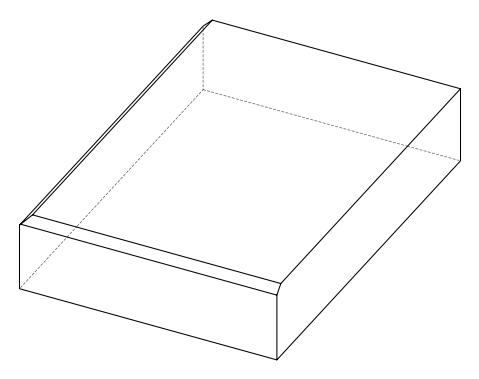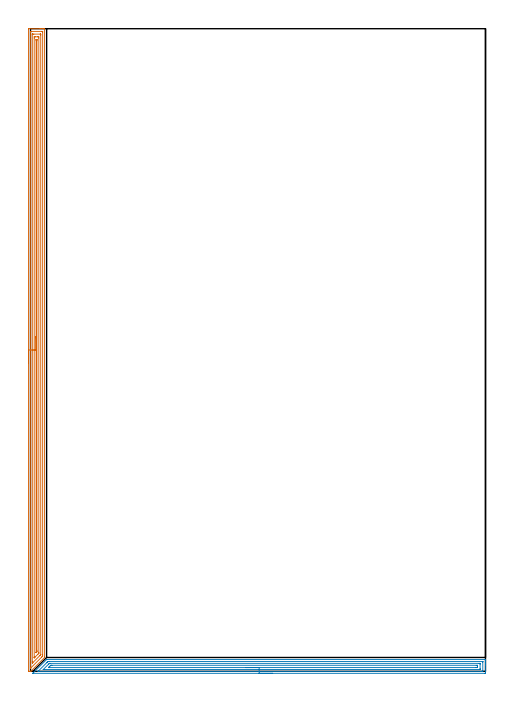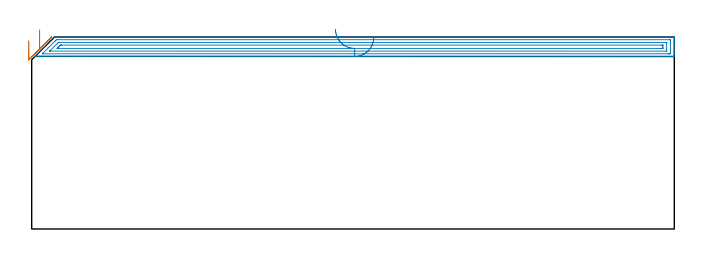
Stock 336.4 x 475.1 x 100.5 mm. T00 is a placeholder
(PLAN: 2 operations, 0 tool changes, 29.8 min)
(1 AREA_MILL | FG_CHAMFER_SURFACE | UGT0205_001 | 19.02 min | 33609 mm3)
(2 AREA_MILL_1 | FG_CHAMFER_SURFACE_1 | UGT0205_001 | 10.78 min | 17086 mm3)
(TOOL UGT0205_001 | Chamfer Mill 20 x 3 x 45 deg. | D20 FL50 Z2)
(OP 1 AREA_MILL)
G17 G21 G94 G90
T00 M6
G54
G17 G0 G90 X-1.5 Y227.55 S1061 M3
G43 Z110.5 H0
Z98.6
G94 G1 Y227.588 Z97.728 F250.
Y227.702 Z96.864
Y227.891 Z96.012
Y228.153 Z95.18
Y228.487 Z94.374
Y228.89 Z93.6
Y229.358 Z92.864
Y229.89 Z92.172
Y230.479 Z91.529
Y231.122 Z90.94
Y231.814 Z90.409
Y232.55 Z89.94
Y233.324 Z89.537
Y234.13 Z89.203
Y234.962 Z88.941
Y235.813 Z88.752
Y236.678 Z88.638
Y237.55 Z88.6
Y474.472
X-1.497 Y474.769 Z88.602
X-1.492 Y475.09 Z88.606
X-1.167 Y475.1 Z88.93
X7.126 Z97.221
X8.549 Z98.645
X8.91 Z99.005
X9.631 Z99.731
X9.916 Z100.016
X10.339 Y475.097 Z100.431
X10.39 Y475.094 Z100.481
X10.397 Y475.092 Z100.488
X10.4 Y474.919 Z100.5
Y10.462
Y10.206 Z100.484
X10.264 Y10.064 Z100.364
X0.288 Y0.087 Z90.387
X0.23 Y0.032 Z90.329
X0.191 Y0.002 Z90.288
X-0.105 Y0. Z89.994
X-0.902 Z89.193
X-1.262 Z88.834
X-1.491 Y0.002 Z88.605
X-1.496 Y0.181 Z88.604
X-1.5 Y0.481 Z88.6
Y237.55
X-0.086 Z90.014
Y472.76
X-0.079 Y473.083 Z90.021
X-0.06 Y473.09 Z90.04
X-0.01 Y473.093 Z90.09
X0.468 Y473.099 Z90.568
X8.496 Z98.596
X8.91 Y473.094 Z99.01
X8.968 Y473.09 Z99.068
X8.979 Y473.087 Z99.079
X8.982 Y473.014 Z99.082
X8.984 Y472.912 Z99.084
X8.985 Y472.76 Z99.085
X8.986 Y472.684 Z99.086
Y12.174
X8.981 Y11.356 Z99.081
X8.98 Y11.286 Z99.08
X8.969 Y11.231 Z99.069
X8.91 Y11.167 Z99.01
X8.56 Y10.812 Z98.66
X8.213 Y10.462 Z98.313
X0.165 Y2.416 Z90.265
X0.076 Y2.33 Z90.176
X-0.01 Y2.251 Z90.09
X-0.079 Y2.203 Z90.021
X-0.083 Y2.34 Z90.017
X-0.085 Y2.416 Z90.015
X-0.086 Y237.55 Z90.014
X1.329 Z91.429
Y470.896
X1.33 Y471.008 Z91.43
X1.333 Y471.063 Z91.433
X1.335 Y471.083 Z91.435
X1.368 Y471.09 Z91.468
X1.573 Y471.098 Z91.673
X1.774 Y471.099 Z91.874
X2.463 Y471.1 Z92.563
X7.126 Y471.099 Z97.226
X7.329 Y471.097 Z97.429
X7.465 Y471.094 Z97.565
X7.565 Y471.089 Z97.665
X7.566 Y471.044 Z97.666
X7.569 Y470.896 Z97.669
X7.571 Y470.45 Z97.671
Y12.474
X7.57 Y12.362 Z97.67
X7.567 Y12.307 Z97.667
X7.565 Y12.283 Z97.665
X7.542 Y12.25 Z97.642
X7.337 Y12.039 Z97.437
X7.126 Y11.825 Z97.226
X6.892 Y11.591 Z96.992
X1.774 Y6.475 Z91.874
X1.531 Y6.236 Z91.631
X1.349 Y6.06 Z91.449
X1.336 Y6.272 Z91.436
X1.332 Y6.435 Z91.432
X1.33 Y6.886 Z91.43
X1.329 Y7.333 Z91.429
Y237.55
X2.743 Z92.843
Y468.214
X2.748 Y469.026 Z92.848
X2.749 Y469.078 Z92.849
X2.786 Y469.09 Z92.886
X2.895 Y469.094 Z92.995
X3.116 Y469.097 Z93.216
X3.558 Y469.1 Z93.658
X5.342 Z95.442
X5.787 Y469.097 Z95.887
X6.006 Y469.094 Z96.106
X6.114 Y469.09 Z96.214
X6.151 Y469.079 Z96.251
X6.157 Y468.214 Z96.257
Y14.038
X6.155 Y13.63 Z96.255
X6.153 Y13.426 Z96.253
X6.15 Y13.328 Z96.25
X6.109 Y13.269 Z96.209
X5.992 Y13.144 Z96.092
X5.668 Y12.818 Z95.768
X5.342 Y12.491 Z95.442
X3.314 Y10.462 Z93.414
X3.214 Y10.363 Z93.314
X2.987 Y10.141 Z93.087
X2.763 Y9.924 Z92.863
X2.749 Y9.917 Z92.849
X2.747 Y9.972 Z92.847
X2.745 Y10.11 Z92.845
X2.743 Y10.385 Z92.843
Y10.462
Y237.55
X4.157 Z94.257
Y466.426
X4.158 Y466.718 Z94.258
X4.162 Y467.013 Z94.262
X4.164 Y467.088 Z94.264
X4.198 Y467.092 Z94.298
X4.282 Y467.096 Z94.382
X4.45 Y467.098 Z94.55
X4.673 Y467.096 Z94.773
X4.729 Y467.09 Z94.829
X4.736 Y467.074 Z94.836
X4.739 Y467.03 Z94.839
X4.742 Y466.426 Z94.842
X4.743 Y466.132 Z94.843
Y15.533
X4.742 Y14.933 Z94.842
X4.74 Y14.642 Z94.84
X4.736 Y14.35 Z94.836
X4.445 Y14.043 Z94.545
X4.319 Y13.917 Z94.419
X4.281 Y13.88 Z94.381
X4.228 Y13.831 Z94.328
X4.168 Y13.778 Z94.268
X4.163 Y13.776 Z94.263
X4.161 Y13.787 Z94.261
X4.159 Y13.823 Z94.259
X4.157 Y14.038 Z94.257
Y14.21
Y237.55
Y238.422 Z94.295
Y239.286 Z94.409
Y240.138 Z94.598
Y240.97 Z94.86
Y241.776 Z95.194
Y242.55 Z95.597
Y243.286 Z96.065
Y243.978 Z96.596
Y244.621 Z97.186
Y245.21 Z97.829
Y245.741 Z98.521
Y246.21 Z99.257
Y246.613 Z100.031
Y246.947 Z100.837
Y247.209 Z101.669
Y247.398 Z102.52
Y247.512 Z103.385
Y247.55 Z104.257
G0 Z110.5
M5
M2
(OP 2 AREA_MILL_1)
G17 G21 G94 G90
T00 M6
G54
G17 G0 G90 X179.05 Y-1.5 S1061 M3
G43 Z110.5 H0
Z100.3
G94 G1 X179.012 Z99.428 F250.
X178.898 Z98.564
X178.709 Z97.712
X178.447 Z96.88
X178.113 Z96.074
X177.71 Z95.3
X177.241 Z94.564
X176.71 Z93.872
X176.121 Z93.229
X175.478 Z92.64
X174.786 Z92.109
X174.05 Z91.64
X173.276 Z91.237
X172.47 Z90.903
X171.638 Z90.641
X170.786 Z90.452
X169.921 Z90.338
X169.05 Z90.3
X1.786
X1.73 Y-1.495 Z90.303
X1.718 Y-1.493 Z90.305
X1.73 Y-1.468 Z90.329
X2.028 Y-1.171 Z90.628
X11.774 Y8.575 Z100.373
X11.895 Y8.694 Z100.492
X12.16 Y8.7 Z100.5
X336.22
X336.39 Y8.697 Z100.488
X336.393 Y8.629 Z100.421
X336.4 Y8.194 Z99.994
Y7.895 Z99.695
Y7.177 Z98.972
Y5.923 Z97.72
Y4.494 Z96.29
X336.399 Y-1.497 Z90.301
X335.773 Y-1.5 Z90.3
X169.05
Y-0.086 Z91.714
X5.902 Y-0.085 Z91.715
X5.793 Y-0.083 Z91.717
X5.593 Y-0.079 Z91.721
X5.683 Y0.023 Z91.823
X5.789 Y0.136 Z91.936
X5.902 Y0.252 Z92.052
X12.16 Y6.51 Z98.31
X12.495 Y6.841 Z98.641
X12.838 Y7.177 Z98.977
X12.951 Y7.28 Z99.08
X13.948 Y7.286 Z99.086
X334.095 Y7.285 Z99.085
X334.313 Y7.282 Z99.082
X334.374 Y7.279 Z99.079
X334.392 Y7.276 Z99.076
X334.394 Y7.271 Z99.071
X334.398 Y7.236 Z99.036
X334.399 Y7.177 Z98.977
X334.4 Y6.762 Z98.562
X334.399 Y0.504 Z92.304
X334.392 Y0.023 Z91.823
X334.39 Y-0.073 Z91.727
X334.203 Y-0.081 Z91.719
X334.093 Y-0.084 Z91.716
X333.985 Y-0.085 Z91.715
X333.201 Y-0.086 Z91.714
X169.05
Y1.328 Z93.128
X9.53 Y1.329 Z93.129
X9.478 Y1.33 Z93.13
X9.453 Y1.332 Z93.132
X9.448 Y1.334 Z93.134
Y1.341 Z93.141
X9.455 Y1.354 Z93.154
X9.462 Y1.362 Z93.162
X9.478 Y1.379 Z93.179
X13.488 Y5.388 Z97.188
X13.719 Y5.618 Z97.418
X13.948 Y5.842 Z97.642
X13.979 Y5.865 Z97.665
X14. Y5.867 Z97.667
X14.051 Y5.87 Z97.67
X14.153 Y5.871 Z97.671
X14.359
X331.715
X332.198 Y5.87 Z97.67
X332.358 Y5.868 Z97.668
X332.383 Y5.866 Z97.666
X332.39 Y5.864 Z97.664
X332.393 Y5.833 Z97.633
X332.398 Y5.726 Z97.526
X332.4 Y5.186 Z96.986
Y1.812 Z93.612
X332.399 Y1.61 Z93.41
X332.394 Y1.407 Z93.207
X332.39 Y1.35 Z93.15
X332.385 Y1.334 Z93.134
X332.377 Y1.333 Z93.133
X332.318 Y1.33 Z93.13
X332.198 Y1.329 Z93.129
X169.05 Y1.328 Z93.128
Y2.743 Z94.543
X13.911
X13.55 Y2.746 Z94.546
X13.37 Y2.75 Z94.55
X13.314 Y2.754 Z94.554
X13.336 Y2.778 Z94.578
X13.602 Y3.051 Z94.851
X13.873 Y3.324 Z95.124
X13.948 Y3.399 Z95.199
X14.495 Y3.947 Z95.747
X14.842 Y4.292 Z96.092
X14.946 Y4.39 Z96.19
X15.001 Y4.44 Z96.24
X15.094 Y4.45 Z96.25
X15.307 Y4.453 Z96.253
X15.736 Y4.457 Z96.257
X15.773
X329.553
X330.374 Y4.451 Z96.251
X330.39 Y4.45 Z96.25
X330.394 Y4.429 Z96.229
X330.398 Y4.375 Z96.175
X330.4 Y4.265 Z96.065
Y4.047 Z95.847
Y3.158 Z94.958
Y2.937 Z94.737
X330.398 Y2.826 Z94.626
X330.394 Y2.771 Z94.571
X330.39 Y2.75 Z94.55
X330.368 Y2.748 Z94.548
X329.516 Y2.743 Z94.543
X329.479
X169.05
X168.178 Z94.581
X167.313 Z94.695
X166.462 Z94.883
X165.63 Z95.146
X164.824 Z95.48
X164.05 Z95.882
X163.314 Z96.351
X162.622 Z96.882
X161.979 Z97.472
X161.389 Z98.115
X160.858 Z98.807
X160.39 Z99.543
X159.987 Z100.317
X159.653 Z101.122
X159.391 Z101.954
X159.202 Z102.806
X159.088 Z103.671
X159.05 Z104.543
G0 Z110.5
M5
M2
